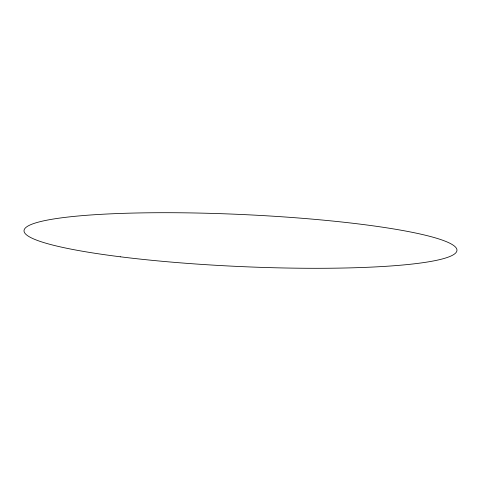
<?xml version="1.0" encoding="UTF-8"?>
<svg xmlns="http://www.w3.org/2000/svg" width="481" height="481" viewBox="0 0 481 481"><rect width="100%" height="100%" fill="white"/><g stroke="black" fill="none" stroke-linecap="round" stroke-linejoin="round"><path stroke-width="0.72" d="M120.268 256.788A216.672 26.028 2.6 0 0 456.493 251.87A216.672 26.028 2.6 0 0 144.739 212.849A216.672 26.028 2.6 0 0 120.268 256.788"/></g></svg>
